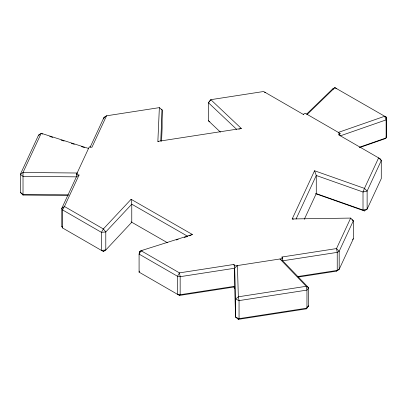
<?xml version="1.0" encoding="UTF-8"?>
<svg xmlns="http://www.w3.org/2000/svg" width="407" height="407" viewBox="0 0 407 407"><rect width="100%" height="100%" fill="white"/><g stroke="black" fill="none" stroke-linecap="round" stroke-linejoin="round"><path stroke-width="0.61" d="M158.496 141.433L157.86 141.397L159.366 107.631L106.548 115.802L103.877 117.643L90.069 147.405M160.75 140.929L162.128 109.931L159.366 107.631M161.538 141.265L162.128 127.981L162.128 109.931L161.136 109.478M306.557 114.179L332.488 89.077L334.859 87.637L386.65 117.384L386.131 119.882L340.384 135.821L338.37 132.402L384.701 116.26L386.65 117.384L386.65 135.434L386.131 137.932L384.701 138.823L359.752 147.517M139.087 272.141L139.087 254.09L139.718 251.562L141.041 250.702L179.446 272.878L233.959 264.443L234.676 268.238L234.676 286.289L233.959 287.006L179.446 295.441L139.087 272.141L139.342 271.128M88.533 148.453L41.214 133.287L38.543 135.129L20.35 174.333L20.35 192.384L23.021 195.05L68.325 195.492M103.877 118.89L103.877 117.643L106.548 115.802L91.941 147.278L89.27 146.861L76.399 174.603L79.065 175.015L64.459 206.486L62.505 209.875L62.505 227.925L103.358 251.511L105.789 250.01L131.771 222.242L131.771 204.192L131.1 199.298L192.379 234.488L191.046 235.037M293.498 219.17L292.19 218.951L314.555 170.752L364.458 188.385L367.124 191.056L367.124 209.106L364.458 210.948L315.746 193.732M296.082 218.986L316.27 175.483L314.555 170.752M304.314 219.292L316.27 193.534L316.27 175.483L363.013 192.002L367.124 191.056L381.278 160.562L380.565 159.02L338.431 134.692L340.384 133.567L305.189 113.248L303.235 114.372M336.523 271.138L339.189 269.297L353.342 238.807L353.342 220.757L350.671 218.086L336.523 248.575L337.235 252.376L337.235 270.426L336.523 271.138L298.295 277.055M386.095 136.401L386.65 135.434M238.339 319.363L239.051 318.65L239.051 300.6L238.339 296.8L237.429 265.557L234.676 268.238L235.572 299.084L235.572 317.134L239.051 318.65L306.954 308.145L306.954 290.094L308.654 287.78L306.237 286.294L279.97 258.974L282.723 260.806L308.654 287.78L308.654 305.83L306.237 308.862L238.339 319.363L235.572 317.134L234.676 286.289L180.159 294.724L177.493 294.312L177.493 276.261L179.446 272.878L180.159 276.674L180.159 294.724L179.446 295.441M306.237 308.862L308.654 305.83M131.1 199.298L103.358 228.948L101.404 232.331L101.404 250.381L105.789 250.01L105.789 231.959L103.358 228.948L64.459 206.486L61.788 208.333L61.788 226.384L62.505 227.925M103.358 251.511L104.223 250.585M307.204 114.408L334.859 87.637L336.808 88.762M79.065 175.015L76.399 176.857L61.788 208.333L62.505 209.875L101.404 232.331L105.789 231.959L131.771 204.192L187.81 236.37M352.452 239.418L353.342 238.807M189.046 235.862L189.459 235.694M190.064 235.444L190.664 235.195M359.396 147.248L386.131 137.932L386.131 119.882L384.701 116.26M192.379 234.488L141.041 250.702L139.087 254.09L177.493 276.261L180.159 276.674L234.676 268.238M142.119 250.798L139.718 251.562L139.718 252.803M176.389 239.977L178.19 239.408M184.203 237.51L187.21 236.564M238.848 129.222L239.53 129.019M240.216 128.816L241.346 128.48L210.811 99.674L208.45 102.762L208.45 120.813L220.446 132.133M38.543 135.129L39.693 134.849M157.86 141.397L241.346 128.48M351.974 219.749L353.342 220.757L339.189 251.246L337.235 252.376L282.723 260.806L282.005 257.01L336.523 248.575L339.189 251.246L339.189 269.297L337.235 270.426L297.761 276.531M332.488 89.077L333.725 88.985M292.19 218.951L350.671 218.086M68.228 194.831L22.975 194.388L20.35 192.384M315.888 193.483L363.013 210.053L364.458 210.948M264.509 92.465L265.578 92.633M49.74 136.452L52.737 137.408M61.121 140.1L64.118 141.056M71.301 143.361L74.298 144.322M81.486 146.622L84.478 147.583M131.1 221.866L167.481 242.75M303.541 114.55L263.624 91.504L210.811 99.674L208.45 102.762L236.599 129.314M208.45 120.813L209.864 121.668M42.557 134.147L41.214 133.287L23.021 172.487L23.021 195.05M61.788 226.384L62.678 227.274M282.005 257.01L282.723 258.552L234.676 265.985L233.959 264.443M233.959 287.006L234.676 288.548M77.132 173.011L76.399 176.857L22.975 176.338L20.35 174.333L23.021 172.487L77.132 173.011M364.458 188.385L363.013 192.002L363.013 210.053L367.124 209.106L381.278 178.612L381.278 160.562L378.607 157.891L364.458 188.385M238.339 296.8L235.572 299.084L239.051 300.6L306.954 290.094L306.237 286.294L238.339 296.8"/></g></svg>
